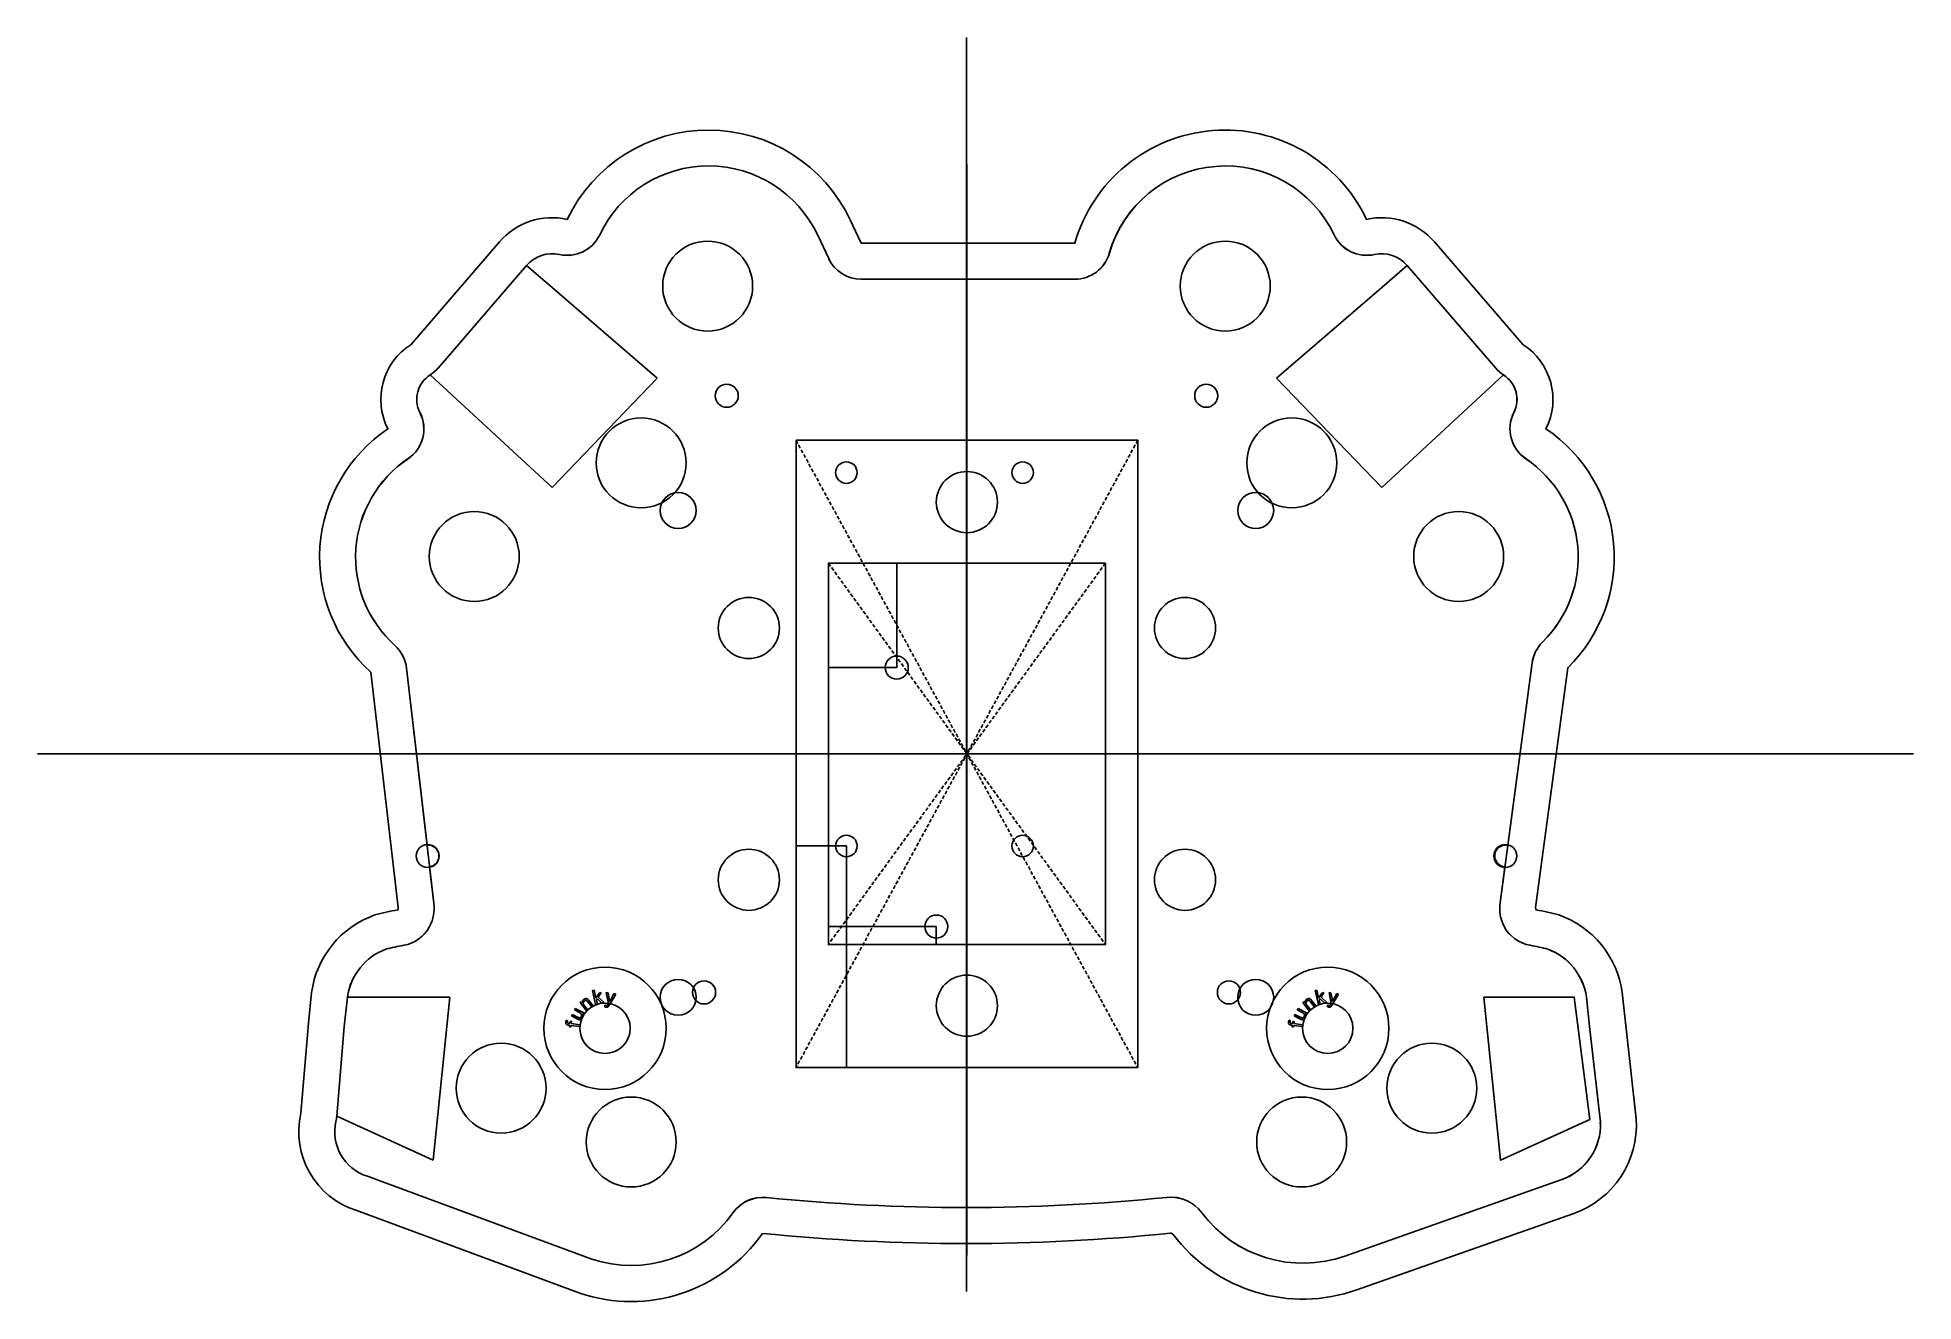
# Model space of a CAD drawing. Header units: millimetres. Extents: x -129 to 132, y -76 to 100.
import ezdxf

# ---------------------------------------------------------------- set-up
doc = ezdxf.new("R2010")
doc.units = ezdxf.units.MM
doc.linetypes.add('DASHED', pattern=[0.75, 0.5, -0.25])
doc.layers.get('0').update_dxf_attribs({"linetype": 'CONTINUOUS'})

msp = doc.modelspace()

# ---------------------------------------------------------------- linework, layer by layer
for p, q in [((-0.06, -74.73), (-0.06, 99.58)), ((0, -69.71), (0, 81.96)), ((-20.73, 72.1), (-19.21, 68.86)), ((-73.51, 53.61), (-61.19, 67.9)), ((-57.65, 64.85), (-61.19, 67.9)), ((57.65, 64.85), (61.19, 67.9)), ((61.19, 67.9), (73.51, 53.61)), ((-14.69, 65.98), (14.99, 65.98)), ((-57.65, 64.85), (-43.03, 52.24)), ((57.65, 64.85), (43.03, 52.24)), ((-57.65, 37.04), (-74.6, 52.67)), ((-43.03, 52.24), (-57.65, 37.04)), ((43.03, 52.24), (57.65, 37.04)), ((57.65, 37.04), (74.6, 52.67)), ((-74.09, -20.77), (-77.87, 11.91)), ((78.56, 12.64), (74.1, -20.7)), ((-129.17, 0), (131.56, 0)), ((-86.55, -37.9), (-86.11, -33.8)), ((-86.11, -33.8), (-71.87, -33.8)), ((-71.87, -33.8), (-74.17, -56.48)), ((-52.06, -32.91), (-51.82, -32.86)), ((-51.6, -34.86), (-52.06, -32.91)), ((-51.82, -32.86), (-51.56, -33.97)), ((-51.56, -33.97), (-51.13, -33.26)), ((-50.82, -33.19), (-51.23, -33.84)), ((-51.23, -33.84), (-50.43, -34.58)), ((-51.13, -33.26), (-50.82, -33.19)), ((-49.81, -34.68), (-50.12, -33.16)), ((-50.12, -33.16), (-49.86, -33.2)), ((-49.86, -33.2), (-49.7, -34.08)), ((-48.81, -33.38), (-49.59, -34.74)), ((-49.5, -34.12), (-49.05, -33.33)), ((-49.05, -33.33), (-48.81, -33.38)), ((48.39, -32.91), (48.63, -32.86)), ((48.85, -34.86), (48.39, -32.91)), ((48.63, -32.86), (48.89, -33.97)), ((48.89, -33.97), (49.32, -33.26)), ((49.63, -33.19), (49.22, -33.84)), ((49.22, -33.84), (50.02, -34.58)), ((49.32, -33.26), (49.63, -33.19)), ((50.64, -34.68), (50.33, -33.16)), ((50.33, -33.16), (50.59, -33.2)), ((50.59, -33.2), (50.75, -34.08)), ((51.64, -33.38), (50.86, -34.74)), ((50.96, -34.12), (51.4, -33.33)), ((51.4, -33.33), (51.64, -33.38)), ((86.11, -33.8), (86.55, -37.88)), ((-54.97, -36.43), (-54.86, -36.21)), ((-54.17, -36.84), (-54.97, -36.43)), ((-54.86, -36.21), (-54.14, -36.58)), ((-54.55, -35.6), (-54.44, -35.38)), ((-53.86, -35.96), (-54.55, -35.6)), ((-54.44, -35.38), (-53.14, -36.04)), ((-53.77, -34.58), (-53.6, -34.45)), ((-52.89, -35.73), (-53.77, -34.58)), ((-53.6, -34.45), (-53.47, -34.61)), ((-53.24, -36.24), (-53.43, -36.14)), ((-53.14, -36.04), (-53.24, -36.24)), ((-53.18, -34.96), (-52.7, -35.58)), ((-52.7, -35.58), (-52.89, -35.73)), ((-52.15, -35.16), (-52.69, -34.47)), ((-52.5, -34.31), (-51.96, -35.01)), ((-51.96, -35.01), (-52.15, -35.16)), ((-51.36, -34.8), (-51.6, -34.86)), ((-51.36, -34.04), (-51.49, -34.24)), ((-51.49, -34.24), (-51.36, -34.8)), ((-50.72, -34.65), (-51.36, -34.04)), ((-50.43, -34.58), (-50.72, -34.65)), ((-50.32, -35.16), (-50.31, -34.93)), ((45.48, -36.43), (45.59, -36.21)), ((46.28, -36.84), (45.48, -36.43)), ((45.59, -36.21), (46.31, -36.58)), ((45.91, -35.6), (46.02, -35.38)), ((46.6, -35.96), (45.91, -35.6)), ((46.02, -35.38), (47.31, -36.04)), ((46.68, -34.58), (46.85, -34.45)), ((47.56, -35.73), (46.68, -34.58)), ((46.85, -34.45), (46.98, -34.61)), ((47.21, -36.24), (47.02, -36.14)), ((47.31, -36.04), (47.21, -36.24)), ((47.27, -34.96), (47.76, -35.58)), ((47.76, -35.58), (47.56, -35.73)), ((48.3, -35.16), (47.76, -34.47)), ((47.95, -34.31), (48.49, -35.01)), ((48.49, -35.01), (48.3, -35.16)), ((49.09, -34.8), (48.85, -34.86)), ((49.09, -34.04), (48.96, -34.24)), ((48.96, -34.24), (49.09, -34.8)), ((49.73, -34.65), (49.09, -34.04)), ((50.02, -34.58), (49.73, -34.65)), ((50.13, -35.16), (50.14, -34.93)), ((-87.58, -50.36), (-86.55, -37.9)), ((-55.7, -37.03), (-55.49, -37.09)), ((-55.22, -37.72), (-55.38, -37.7)), ((-55.32, -37.46), (-55.19, -37.48)), ((-55.25, -37.94), (-55.22, -37.72)), ((-55.06, -37.96), (-55.25, -37.94)), ((-55.19, -37.48), (-55.16, -37.2)), ((-55.16, -37.2), (-54.97, -37.22)), ((-55.03, -37.75), (-55.06, -37.96)), ((-53.78, -37.9), (-55.03, -37.75)), ((-54.97, -37.22), (-55, -37.5)), ((-55, -37.5), (-53.75, -37.66)), ((-53.75, -37.66), (-53.78, -37.9)), ((44.75, -37.03), (44.96, -37.09)), ((45.23, -37.72), (45.08, -37.7)), ((45.13, -37.46), (45.26, -37.48)), ((45.2, -37.94), (45.23, -37.72)), ((45.39, -37.96), (45.2, -37.94)), ((45.26, -37.48), (45.29, -37.2)), ((45.29, -37.2), (45.48, -37.22)), ((45.42, -37.75), (45.39, -37.96)), ((46.67, -37.9), (45.42, -37.75)), ((45.48, -37.22), (45.45, -37.5)), ((45.45, -37.5), (46.7, -37.66)), ((46.7, -37.66), (46.67, -37.9)), ((86.55, -37.88), (88.04, -51.18)), ((-74.17, -56.48), (-87.58, -50.36)), ((-52.14, -70.24), (-83.06, -58.8)), ((82.69, -59.17), (52.54, -69.8))]:
    msp.add_line(p, q)
at = {"linetype": 'DASHED'}
for p, q in [((-23.75, 43.6), (23.75, -43.6)), ((23.75, 43.6), (-23.75, -43.6)), ((19.25, 26.5), (-19.25, -26.5)), ((-19.25, 26.5), (19.25, -26.5))]:
    msp.add_line(p, q, dxfattribs=at)
for points in [[(84.35, -63.88, 0.335889), (93.02, -50.75), (91.52, -37.35), (91.08, -33.19, 0.281411), (82.27, -22.38, 0.027045), (79.11, -21.68, -0.154096), (79.05, -21.37), (83.52, 11.98, 0.474538), (80.48, 45.18, 0.384802), (77.3, 56.88), (64.98, 71.17, 0.275977), (55.55, 74.3, 0.690789), (14.99, 70.98), (-14.69, 70.98), (-16.21, 74.22, 0.633535), (-55.55, 74.3, 0.275977), (-64.98, 71.17), (-77.3, 56.88, 0.384802), (-80.48, 45.18, 0.487852), (-82.84, 11.34), (-79.05, -21.37, -0.154096), (-79.11, -21.68, 0.027045), (-82.27, -22.38, 0.281411), (-91.08, -33.19), (-91.53, -37.43), (-92.56, -49.95, 0.393116), (-84.79, -63.49), (-53.8, -74.96, 0.331333), (-28.4, -66.66, 0.050071), (28.27, -66.63, -0.262299), (28.68, -66.8, 0.327124), (54.2, -74.51)], [(-74.68, -15.68, 0.987298), (-75.02, -12.7), (-77.87, 11.91, 0.182707), (-79.49, 15.05, -0.487852), (-77.68, 41.04, 0.378423), (-76.02, 47.45, -0.384802), (-74.6, 52.67, 0.072174), (-73.51, 53.61), (-61.19, 67.9, -0.275977), (-56.64, 69.42, 0.3496), (-51.04, 72.16, -0.633535), (-20.73, 72.1), (-19.21, 68.86, 0.290641), (-14.69, 65.98), (14.99, 65.98, 0.334336), (19.8, 69.6, -0.690789), (51.04, 72.16, 0.3496), (56.64, 69.42, -0.275977), (61.19, 67.9), (73.51, 53.61, 0.072174), (74.6, 52.67, -0.384802), (76.02, 47.45, 0.378423), (77.68, 41.04, -0.474538), (80.01, 15.54, 0.166967), (78.56, 12.64), (75.16, -12.72, 1.06808), (74.77, -15.69), (74.1, -20.7, 0.154096), (74.67, -23.98, 0.235996), (78.28, -26.61, -0.025306), (80.75, -27.15, -0.274496), (86.11, -33.8), (86.55, -37.88, 0.001347), (86.55, -37.9), (88.04, -51.18, -0.332301), (82.69, -59.17), (52.54, -69.8, -0.327124), (32.67, -63.8, 0.262299), (27.77, -61.65, -0.050071), (-27.9, -61.68, 0.270109), (-32.48, -63.77, -0.330198), (-52.14, -70.24), (-83.06, -58.8, 0.013539), (-83.31, -58.71, -0.393116), (-87.69, -51.08, 0.036318), (-87.58, -50.36), (-86.55, -37.9), (-86.11, -33.8, -0.274496), (-80.75, -27.15, -0.025306), (-78.28, -26.61, 0.235996), (-74.67, -23.98, 0.150935), (-74.09, -20.77)]]:
    msp.add_lwpolyline(points, format="xyb", close=True)
for points in [[(-23.75, 43.6), (23.75, 43.6), (23.75, -43.6), (-23.75, -43.6)], [(19.25, 26.5), (-19.25, 26.5), (-9.75, 26.5), (-9.75, 12), (-19.25, 12), (-19.25, 26.5), (-19.25, -26.5), (-4.25, -26.5), (-4.25, -24), (-19.25, -24), (-19.25, -26.5), (19.25, -26.5)], [(-23.75, -43.6), (-16.75, -43.6), (-16.75, -12.8), (-23.75, -12.8)], [(71.87, -33.8), (74.17, -56.48), (86.57, -50.83), (84.41, -33.8)]]:
    msp.add_lwpolyline(points, close=True)
for centre, radius in [((-36.03, 65.03), 6.25), ((35.91, 65.03), 6.25), ((-33.38, 49.78), 1.6), ((33.26, 49.78), 1.6), ((-45.27, 40.45), 6.25), ((45.15, 40.45), 6.25), ((-16.75, 39.1), 1.5), ((0, 35), 4.25), ((7.75, 39.1), 1.5), ((-40.14, 33.84), 2.5), ((40.14, 33.84), 2.5), ((-68.47, 27.44), 6.25), ((68.35, 27.44), 6.25), ((-30.31, 17.5), 4.25), ((30.31, 17.5), 4.25), ((-9.75, 12), 1.6), ((-74.95, -14.19), 1.6), ((-16.75, -12.8), 1.5), ((7.75, -12.8), 1.5), ((74.83, -14.19), 1.6), ((-30.31, -17.5), 4.25), ((30.31, -17.5), 4.25), ((-4.25, -24), 1.6), ((-50.29, -38.15), 8.5), ((0, -35), 4.25), ((50.16, -38.15), 8.5), ((-40.14, -33.84), 2.5), ((-36.53, -33.16), 1.6), ((36.41, -33.16), 1.6), ((40.14, -33.84), 2.5), ((-50.29, -38.15), 3.5), ((50.16, -38.15), 3.5), ((-64.74, -46.47), 6.25), ((64.62, -46.47), 6.25), ((-46.65, -53.95), 6.25), ((46.53, -53.95), 6.25)]:
    msp.add_circle(centre, radius)
for centre, radius, start, end in [((-35.9, 64.97), 16.76, 25.1759, 154.5987), ((35.9, 64.97), 16.76, 25.4013, 163.9465), ((-55.55, 74.3), 5, 257.5202, 334.5987), ((55.55, 74.3), 5, 205.4013, 282.4798), ((-57.65, 64.85), 4.68, 77.5202, 139.2333), ((-14.69, 70.98), 5, 205.1759, 270), ((14.99, 70.98), 5, 270, 343.9465), ((57.65, 64.85), 4.68, 40.7667, 102.4798), ((-72.42, 49.27), 4.04, 122.7209, 206.9083), ((-77.3, 56.88), 5, 302.7209, 319.2333), ((77.3, 56.88), 5, 220.7667, 237.2791), ((72.42, 49.27), 4.04, -26.9083, 57.2791), ((-80.48, 45.18), 5, -56.0029, 26.9083), ((80.48, 45.18), 5, 153.0917, 236.0029), ((-68.44, 27.34), 16.52, 123.9971, 228.0192), ((68.44, 27.34), 16.52, -45.5417, 56.0029), ((-82.84, 11.34), 5, 6.6027, 48.0192), ((83.52, 11.98), 5, 134.4583, 172.3746), ((-79.57, -21.44), 5.52, -27.4153, 6.9174), ((79.57, -21.44), 5.52, 172.3746, 207.4153), ((-79.11, -21.68), 5, 279.4702, 332.5847), ((79.11, -21.68), 5, 207.4153, 260.5298), ((-77.83, -34.99), 8.36, 110.4104, 171.808), ((-74.17, -51.25), 24.98, 99.4702, 105.2687), ((74.17, -51.25), 24.98, 74.7313, 80.5298), ((77.83, -34.99), 8.36, 8.192, 69.5896), ((-81.4, -52.54), 6.46, 166.9481, 252.7905), ((-92.56, -49.95), 5, 346.9481, 355.268), ((80.02, -51.59), 8.03, -70.5732, 2.9537), ((-84.79, -63.49), 5, 69.6878, 72.7905), ((-28.4, -66.66), 5, 84.2942, 144.7557), ((-0.19, 215.59), 278.65, 264.2942, 275.7602), ((28.32, -67.07), 5.45, 36.9701, 95.7602), ((-46.68, -53.74), 17.38, 251.6633, 324.7557), ((46.7, -53.24), 17.56, 216.9701, 289.4268)]:
    msp.add_arc(centre, radius, start, end)
for points in [[(-53.62, -36.12), (-53.69, -36.04), (-53.86, -35.96)], [(-53.55, -36.31), (-53.55, -36.2), (-53.62, -36.12)], [(-53.59, -36.52), (-53.54, -36.42), (-53.55, -36.31)], [(-53.47, -34.61), (-53.49, -34.33), (-53.25, -34.14)], [(-53.43, -36.14), (-53.29, -36.4), (-53.42, -36.66)], [(-53.16, -34.34), (-53.29, -34.44), (-53.32, -34.59)], [(-53.32, -34.59), (-53.35, -34.73), (-53.18, -34.96)], [(-53.25, -34.14), (-53.15, -34.06), (-53.03, -34.03)], [(-53, -34.27), (-53.09, -34.28), (-53.16, -34.34)], [(-53.03, -34.03), (-52.92, -34), (-52.83, -34.03)], [(-52.85, -34.3), (-52.92, -34.26), (-53, -34.27)], [(-52.69, -34.47), (-52.78, -34.35), (-52.85, -34.3)], [(-52.83, -34.03), (-52.74, -34.06), (-52.66, -34.13)], [(-52.66, -34.13), (-52.6, -34.17), (-52.5, -34.31)], [(-50.17, -35.21), (-50.24, -35.2), (-50.32, -35.16)], [(-50.31, -34.93), (-50.23, -34.96), (-50.18, -34.97)], [(-50.18, -34.97), (-50.1, -34.98), (-50.04, -34.96)], [(-49.96, -35.19), (-50.05, -35.23), (-50.17, -35.21)], [(-50.04, -34.96), (-49.99, -34.95), (-49.95, -34.9)], [(-49.78, -35.04), (-49.87, -35.15), (-49.96, -35.19)], [(-49.95, -34.9), (-49.92, -34.87), (-49.85, -34.73)], [(-49.85, -34.73), (-49.84, -34.72), (-49.81, -34.68)], [(-49.59, -34.74), (-49.72, -34.96), (-49.78, -35.04)], [(-49.7, -34.08), (-49.67, -34.24), (-49.65, -34.43)], [(-49.65, -34.43), (-49.58, -34.27), (-49.5, -34.12)], [(46.83, -36.12), (46.76, -36.04), (46.6, -35.96)], [(46.91, -36.31), (46.9, -36.2), (46.83, -36.12)], [(46.86, -36.52), (46.91, -36.42), (46.91, -36.31)], [(46.98, -34.61), (46.96, -34.33), (47.2, -34.14)], [(47.02, -36.14), (47.16, -36.4), (47.03, -36.66)], [(47.29, -34.34), (47.16, -34.44), (47.13, -34.59)], [(47.13, -34.59), (47.1, -34.73), (47.27, -34.96)], [(47.2, -34.14), (47.3, -34.06), (47.42, -34.03)], [(47.45, -34.27), (47.37, -34.28), (47.29, -34.34)], [(47.42, -34.03), (47.53, -34), (47.62, -34.03)], [(47.6, -34.3), (47.53, -34.26), (47.45, -34.27)], [(47.76, -34.47), (47.67, -34.35), (47.6, -34.3)], [(47.62, -34.03), (47.71, -34.06), (47.79, -34.13)], [(47.79, -34.13), (47.85, -34.17), (47.95, -34.31)], [(50.28, -35.21), (50.21, -35.2), (50.13, -35.16)], [(50.14, -34.93), (50.22, -34.96), (50.28, -34.97)], [(50.28, -34.97), (50.36, -34.98), (50.41, -34.96)], [(50.49, -35.19), (50.4, -35.23), (50.28, -35.21)], [(50.41, -34.96), (50.46, -34.95), (50.5, -34.9)], [(50.67, -35.04), (50.58, -35.15), (50.49, -35.19)], [(50.5, -34.9), (50.53, -34.87), (50.61, -34.73)], [(50.61, -34.73), (50.62, -34.72), (50.64, -34.68)], [(50.86, -34.74), (50.73, -34.96), (50.67, -35.04)], [(50.75, -34.08), (50.79, -34.24), (50.8, -34.43)], [(50.8, -34.43), (50.87, -34.27), (50.96, -34.12)], [(-55.73, -37.51), (-55.77, -37.41), (-55.75, -37.25)], [(-55.75, -37.25), (-55.74, -37.15), (-55.7, -37.03)], [(-55.59, -37.65), (-55.68, -37.6), (-55.73, -37.51)], [(-55.38, -37.7), (-55.52, -37.68), (-55.59, -37.65)], [(-55.52, -37.23), (-55.54, -37.34), (-55.5, -37.39)], [(-55.49, -37.09), (-55.52, -37.16), (-55.52, -37.23)], [(-55.5, -37.39), (-55.45, -37.45), (-55.32, -37.46)], [(-53.96, -36.93), (-54.03, -36.91), (-54.17, -36.84)], [(-54.14, -36.58), (-53.97, -36.66), (-53.9, -36.68)], [(-53.76, -36.94), (-53.85, -36.96), (-53.96, -36.93)], [(-53.9, -36.68), (-53.81, -36.7), (-53.72, -36.66)], [(-53.58, -36.85), (-53.67, -36.93), (-53.76, -36.94)], [(-53.72, -36.66), (-53.64, -36.62), (-53.59, -36.52)], [(-53.42, -36.66), (-53.48, -36.78), (-53.58, -36.85)], [(44.73, -37.51), (44.68, -37.41), (44.7, -37.25)], [(44.7, -37.25), (44.71, -37.15), (44.75, -37.03)], [(44.86, -37.65), (44.77, -37.6), (44.73, -37.51)], [(45.08, -37.7), (44.93, -37.68), (44.86, -37.65)], [(44.93, -37.23), (44.91, -37.34), (44.96, -37.39)], [(44.96, -37.09), (44.94, -37.16), (44.93, -37.23)], [(44.96, -37.39), (45, -37.45), (45.13, -37.46)], [(46.49, -36.93), (46.42, -36.91), (46.28, -36.84)], [(46.31, -36.58), (46.48, -36.66), (46.55, -36.68)], [(46.69, -36.94), (46.6, -36.96), (46.49, -36.93)], [(46.55, -36.68), (46.65, -36.7), (46.73, -36.66)], [(46.88, -36.85), (46.78, -36.93), (46.69, -36.94)], [(46.73, -36.66), (46.81, -36.62), (46.86, -36.52)], [(47.03, -36.66), (46.97, -36.78), (46.88, -36.85)]]:
    msp.add_open_spline(points, degree=2)
msp.add_point((0, 0))
msp.add_point((0, 0))
msp.add_point((0, 0))

doc.saveas('drawing.dxf')
